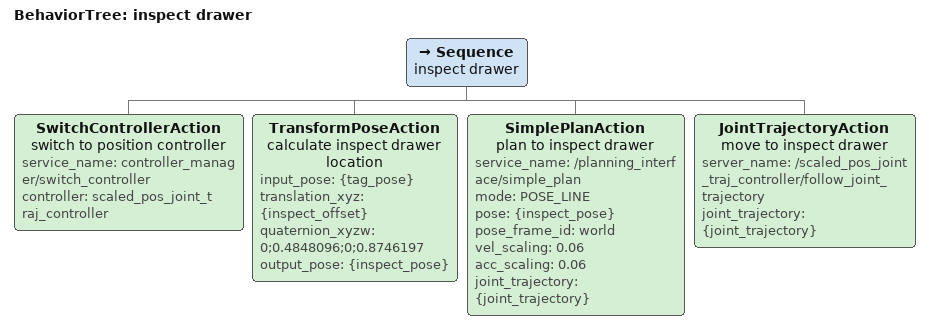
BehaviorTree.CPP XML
<root>
    <!--
    inputs:
      - tag_pose
      - inspect_offset
  -->
    <BehaviorTree ID="inspect drawer">
        <Sequence name="inspect drawer">

            <!-- position control -->
            <SwitchControllerAction
                name="switch to position controller"
                service_name="controller_manager/switch_controller"
                controller="scaled_pos_joint_traj_controller"
            />

            <TransformPoseAction
                name="calculate inspect drawer location"
                input_pose="{tag_pose}"
                translation_xyz="{inspect_offset}"
                quaternion_xyzw="0;0.4848096;0;0.8746197"
                output_pose="{inspect_pose}"
            />

            <!-- plan to inspect pose -->
            <SimplePlanAction
                name="plan to inspect drawer"
                service_name="/planning_interface/simple_plan"
                mode="POSE_LINE"
                pose="{inspect_pose}"
                pose_frame_id="world"
                vel_scaling="0.06"
                acc_scaling="0.06"
                joint_trajectory="{joint_trajectory}"
            />

            <!-- move to inspect pose -->
            <JointTrajectoryAction
                name="move to inspect drawer"
                server_name="/scaled_pos_joint_traj_controller/follow_joint_trajectory"
                joint_trajectory="{joint_trajectory}"
            />

        </Sequence>
    </BehaviorTree>

</root>
